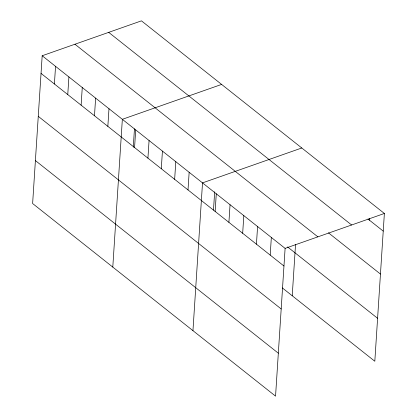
<?xml version="1.0" encoding="UTF-8"?>
<svg xmlns="http://www.w3.org/2000/svg" width="417" height="417" viewBox="0 0 417 417"><rect width="100%" height="100%" fill="white"/><g stroke="black" fill="none" stroke-linecap="round" stroke-linejoin="round"><path stroke-width="0.63" d="M42.18 55.748L32.625 203.527L275.554 396.15L285.108 248.37L42.18 55.748L141.446 20.85L384.375 213.473L374.82 361.252L282.325 287.912M54.403 83.984L55.544 66.339M67.763 94.581L68.904 76.936M81.122 105.173L82.264 87.528M94.482 115.77L95.623 98.125M107.847 126.361L108.988 108.717M112.793 267.094L122.348 119.314L221.615 84.416M133.278 147.154L134.462 128.843M134.566 147.55L135.707 129.906M147.931 158.147L149.067 140.503M161.29 168.739L162.432 151.095M174.65 179.336L175.792 161.692M188.01 189.928L189.151 172.284M192.956 330.66L202.516 182.881L301.778 147.983M213.488 210.09L214.672 191.778M215.141 211.44L216.282 193.796M228.907 222.355L230.048 204.711M242.673 233.27L243.809 215.625M256.439 244.185L257.576 226.54M270.2 255.1L271.342 237.455M292.223 295.762L295.533 244.597M369.467 220.202L369.592 218.31M285.108 248.37L384.375 213.473M367.94 218.988L383.233 231.117M108.691 32.364L351.62 224.992M328.455 232.827L380.455 274.063M74.94 44.233L317.869 236.856M287.579 246.932L377.599 318.307M41.038 73.392L283.967 266.015M38.265 116.338L281.194 308.961M35.403 160.581L278.332 353.204"/></g></svg>
